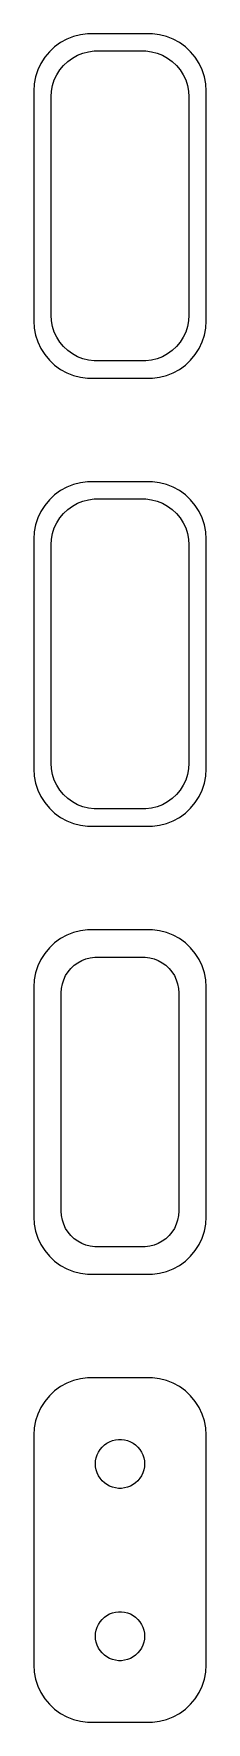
# Model space of a CAD drawing. Header units: metres. Extents: x -8 to 8, y 141 to 288.
import ezdxf

# ---------------------------------------------------------------- set-up
doc = ezdxf.new("R2010")
doc.units = ezdxf.units.M

msp = doc.modelspace()

# ---------------------------------------------------------------- linework, layer by layer
for p, q in [((-5.68712, 286.853), (-6.14484, 286.423)), ((-5.17912, 287.222), (-5.68712, 286.853)), ((-4.62889, 287.524), (-5.17912, 287.222)), ((-4.04507, 287.755), (-4.62889, 287.524)), ((-3.4369, 287.911), (-4.04507, 287.755)), ((-2.81395, 287.99), (-3.4369, 287.911)), ((2.81395, 287.99), (-2.81395, 287.99)), ((3.4369, 287.911), (2.81395, 287.99)), ((4.04507, 287.755), (3.4369, 287.911)), ((4.62889, 287.524), (4.04507, 287.755)), ((5.17912, 287.222), (4.62889, 287.524)), ((5.68712, 286.853), (5.17912, 287.222)), ((6.14484, 286.423), (5.68712, 286.853)), ((-6.88153, 285.409), (-7.14888, 284.841)), ((-6.54507, 285.939), (-6.88153, 285.409)), ((-6.14484, 286.423), (-6.54507, 285.939)), ((-5.23605, 284.851), (-4.91586, 285.238)), ((-4.91586, 285.238), (-4.54968, 285.582)), ((-4.54968, 285.582), (-4.1433, 285.877)), ((-4.1433, 285.877), (-3.70311, 286.119)), ((-3.70311, 286.119), (-3.23605, 286.304)), ((-3.23605, 286.304), (-2.74951, 286.429)), ((-2.74951, 286.429), (-2.25116, 286.492)), ((-2.25116, 286.492), (2.25116, 286.492)), ((2.25116, 286.492), (2.74951, 286.429)), ((2.74951, 286.429), (3.23605, 286.304)), ((3.23605, 286.304), (3.70311, 286.119)), ((3.70311, 286.119), (4.1433, 285.877)), ((4.1433, 285.877), (4.54968, 285.582)), ((4.54968, 285.582), (4.91586, 285.238)), ((4.91586, 285.238), (5.23605, 284.851)), ((6.54507, 285.939), (6.14484, 286.423)), ((6.88153, 285.409), (6.54507, 285.939)), ((7.14888, 284.841), (6.88153, 285.409)), ((-7.34291, 284.243), (-7.46057, 283.627)), ((-7.14888, 284.841), (-7.34291, 284.243)), ((-5.87433, 283.495), (-5.7191, 283.972)), ((-5.7191, 283.972), (-5.50522, 284.427)), ((-5.50522, 284.427), (-5.23605, 284.851)), ((5.23605, 284.851), (5.50522, 284.427)), ((5.50522, 284.427), (5.7191, 283.972)), ((5.7191, 283.972), (5.87433, 283.495)), ((7.34291, 284.243), (7.14888, 284.841)), ((7.46057, 283.627), (7.34291, 284.243)), ((-7.46057, 283.627), (-7.5, 283)), ((-7.5, 283), (-7.5, 263)), ((-6, 282.5), (-5.96844, 283.001)), ((-6, 263.5), (-6, 282.5)), ((-5.96844, 283.001), (-5.87433, 283.495)), ((5.87433, 283.495), (5.96844, 283.001)), ((5.96844, 283.001), (6, 282.5)), ((6, 282.5), (6, 263.5)), ((7.5, 283), (7.46057, 283.627)), ((7.5, 263), (7.5, 283)), ((-5.96844, 262.999), (-6, 263.5)), ((6, 263.5), (5.96844, 262.999)), ((-7.5, 263), (-7.46057, 262.373)), ((-7.46057, 262.373), (-7.34291, 261.757)), ((-7.34291, 261.757), (-7.14888, 261.159)), ((-5.87433, 262.505), (-5.96844, 262.999)), ((-5.7191, 262.028), (-5.87433, 262.505)), ((-5.50522, 261.573), (-5.7191, 262.028)), ((5.7191, 262.028), (5.50522, 261.573)), ((5.87433, 262.505), (5.7191, 262.028)), ((5.96844, 262.999), (5.87433, 262.505)), ((7.14888, 261.159), (7.34291, 261.757)), ((7.34291, 261.757), (7.46057, 262.373)), ((7.46057, 262.373), (7.5, 263)), ((-7.14888, 261.159), (-6.88153, 260.591)), ((-6.88153, 260.591), (-6.54507, 260.061)), ((-5.23605, 261.149), (-5.50522, 261.573)), ((-4.91586, 260.762), (-5.23605, 261.149)), ((-4.54968, 260.418), (-4.91586, 260.762)), ((-4.1433, 260.123), (-4.54968, 260.418)), ((4.54968, 260.418), (4.1433, 260.123)), ((4.91586, 260.762), (4.54968, 260.418)), ((5.23605, 261.149), (4.91586, 260.762)), ((5.50522, 261.573), (5.23605, 261.149)), ((6.54507, 260.061), (6.88153, 260.591)), ((6.88153, 260.591), (7.14888, 261.159)), ((-6.54507, 260.061), (-6.14484, 259.577)), ((-6.14484, 259.577), (-5.68712, 259.147)), ((-5.68712, 259.147), (-5.17912, 258.778)), ((-5.17912, 258.778), (-4.62889, 258.476)), ((-3.70311, 259.881), (-4.1433, 260.123)), ((-3.23605, 259.696), (-3.70311, 259.881)), ((-2.74951, 259.571), (-3.23605, 259.696)), ((-2.25116, 259.508), (-2.74951, 259.571)), ((2.25116, 259.508), (-2.25116, 259.508)), ((2.74951, 259.571), (2.25116, 259.508)), ((3.23605, 259.696), (2.74951, 259.571)), ((3.70311, 259.881), (3.23605, 259.696)), ((4.1433, 260.123), (3.70311, 259.881)), ((4.62889, 258.476), (5.17912, 258.778)), ((5.17912, 258.778), (5.68712, 259.147)), ((5.68712, 259.147), (6.14484, 259.577)), ((6.14484, 259.577), (6.54507, 260.061)), ((-4.62889, 258.476), (-4.04507, 258.245)), ((-4.04507, 258.245), (-3.4369, 258.089)), ((-3.4369, 258.089), (-2.81395, 258.01)), ((-2.81395, 258.01), (2.81395, 258.01)), ((2.81395, 258.01), (3.4369, 258.089)), ((3.4369, 258.089), (4.04507, 258.245)), ((4.04507, 258.245), (4.62889, 258.476)), ((-4.62889, 248.524), (-5.17912, 248.222)), ((-4.04507, 248.755), (-4.62889, 248.524)), ((-3.4369, 248.911), (-4.04507, 248.755)), ((-2.81395, 248.99), (-3.4369, 248.911)), ((2.81395, 248.99), (-2.81395, 248.99)), ((3.4369, 248.911), (2.81395, 248.99)), ((4.04507, 248.755), (3.4369, 248.911)), ((4.62889, 248.524), (4.04507, 248.755)), ((5.17912, 248.222), (4.62889, 248.524)), ((-6.54507, 246.939), (-6.88153, 246.409)), ((-6.14484, 247.423), (-6.54507, 246.939)), ((-5.68712, 247.853), (-6.14484, 247.423)), ((-5.17912, 248.222), (-5.68712, 247.853)), ((-4.1433, 246.877), (-3.70311, 247.119)), ((-3.70311, 247.119), (-3.23605, 247.304)), ((-3.23605, 247.304), (-2.74951, 247.429)), ((-2.74951, 247.429), (-2.25116, 247.492)), ((-2.25116, 247.492), (2.25116, 247.492)), ((2.25116, 247.492), (2.74951, 247.429)), ((2.74951, 247.429), (3.23605, 247.304)), ((3.23605, 247.304), (3.70311, 247.119)), ((3.70311, 247.119), (4.1433, 246.877)), ((5.68712, 247.853), (5.17912, 248.222)), ((6.14484, 247.423), (5.68712, 247.853)), ((6.54507, 246.939), (6.14484, 247.423)), ((6.88153, 246.409), (6.54507, 246.939)), ((-7.14888, 245.841), (-7.34291, 245.243)), ((-6.88153, 246.409), (-7.14888, 245.841)), ((-5.50522, 245.427), (-5.23605, 245.851)), ((-5.23605, 245.851), (-4.91586, 246.238)), ((-4.91586, 246.238), (-4.54968, 246.582)), ((-4.54968, 246.582), (-4.1433, 246.877)), ((4.1433, 246.877), (4.54968, 246.582)), ((4.54968, 246.582), (4.91586, 246.238)), ((4.91586, 246.238), (5.23605, 245.851)), ((5.23605, 245.851), (5.50522, 245.427)), ((7.14888, 245.841), (6.88153, 246.409)), ((7.34291, 245.243), (7.14888, 245.841)), ((-7.46057, 244.627), (-7.5, 244)), ((-7.5, 244), (-7.5, 224)), ((-7.34291, 245.243), (-7.46057, 244.627)), ((-6, 243.5), (-5.96844, 244.001)), ((-5.96844, 244.001), (-5.87433, 244.495)), ((-5.87433, 244.495), (-5.7191, 244.972)), ((-5.7191, 244.972), (-5.50522, 245.427)), ((5.50522, 245.427), (5.7191, 244.972)), ((5.7191, 244.972), (5.87433, 244.495)), ((5.87433, 244.495), (5.96844, 244.001)), ((5.96844, 244.001), (6, 243.5)), ((7.46057, 244.627), (7.34291, 245.243)), ((7.5, 244), (7.46057, 244.627)), ((7.5, 224), (7.5, 244)), ((-6, 224.5), (-6, 243.5)), ((6, 243.5), (6, 224.5)), ((-7.5, 224), (-7.46057, 223.373)), ((-5.96844, 223.999), (-6, 224.5)), ((-5.87433, 223.505), (-5.96844, 223.999)), ((-5.7191, 223.028), (-5.87433, 223.505)), ((5.87433, 223.505), (5.7191, 223.028)), ((5.96844, 223.999), (5.87433, 223.505)), ((6, 224.5), (5.96844, 223.999)), ((7.46057, 223.373), (7.5, 224)), ((-7.46057, 223.373), (-7.34291, 222.757)), ((-7.34291, 222.757), (-7.14888, 222.159)), ((-7.14888, 222.159), (-6.88153, 221.591)), ((-5.50522, 222.573), (-5.7191, 223.028)), ((-5.23605, 222.149), (-5.50522, 222.573)), ((-4.91586, 221.762), (-5.23605, 222.149)), ((5.23605, 222.149), (4.91586, 221.762)), ((5.50522, 222.573), (5.23605, 222.149)), ((5.7191, 223.028), (5.50522, 222.573)), ((6.88153, 221.591), (7.14888, 222.159)), ((7.14888, 222.159), (7.34291, 222.757)), ((7.34291, 222.757), (7.46057, 223.373)), ((-6.88153, 221.591), (-6.54507, 221.061)), ((-6.54507, 221.061), (-6.14484, 220.577)), ((-6.14484, 220.577), (-5.68712, 220.147)), ((-4.54968, 221.418), (-4.91586, 221.762)), ((-4.1433, 221.123), (-4.54968, 221.418)), ((-3.70311, 220.881), (-4.1433, 221.123)), ((-3.23605, 220.696), (-3.70311, 220.881)), ((-2.74951, 220.571), (-3.23605, 220.696)), ((-2.25116, 220.508), (-2.74951, 220.571)), ((2.25116, 220.508), (-2.25116, 220.508)), ((2.74951, 220.571), (2.25116, 220.508)), ((3.23605, 220.696), (2.74951, 220.571)), ((3.70311, 220.881), (3.23605, 220.696)), ((4.1433, 221.123), (3.70311, 220.881)), ((4.54968, 221.418), (4.1433, 221.123)), ((4.91586, 221.762), (4.54968, 221.418)), ((5.68712, 220.147), (6.14484, 220.577)), ((6.14484, 220.577), (6.54507, 221.061)), ((6.54507, 221.061), (6.88153, 221.591)), ((-5.68712, 220.147), (-5.17912, 219.778)), ((-5.17912, 219.778), (-4.62889, 219.476)), ((-4.62889, 219.476), (-4.04507, 219.245)), ((-4.04507, 219.245), (-3.4369, 219.089)), ((-3.4369, 219.089), (-2.81395, 219.01)), ((-2.81395, 219.01), (2.81395, 219.01)), ((2.81395, 219.01), (3.4369, 219.089)), ((3.4369, 219.089), (4.04507, 219.245)), ((4.04507, 219.245), (4.62889, 219.476)), ((4.62889, 219.476), (5.17912, 219.778)), ((5.17912, 219.778), (5.68712, 220.147)), ((-5.68712, 208.853), (-6.14484, 208.423)), ((-5.17912, 209.222), (-5.68712, 208.853)), ((-4.62889, 209.524), (-5.17912, 209.222)), ((-4.04507, 209.755), (-4.62889, 209.524)), ((-3.4369, 209.911), (-4.04507, 209.755)), ((-2.81395, 209.99), (-3.4369, 209.911)), ((2.81395, 209.99), (-2.81395, 209.99)), ((3.4369, 209.911), (2.81395, 209.99)), ((4.04507, 209.755), (3.4369, 209.911)), ((4.62889, 209.524), (4.04507, 209.755)), ((5.17912, 209.222), (4.62889, 209.524)), ((5.68712, 208.853), (5.17912, 209.222)), ((6.14484, 208.423), (5.68712, 208.853)), ((-6.88153, 207.409), (-7.14888, 206.841)), ((-6.54507, 207.939), (-6.88153, 207.409)), ((-6.14484, 208.423), (-6.54507, 207.939)), ((-3.66798, 207.128), (-3.32541, 207.317)), ((-3.32541, 207.317), (-2.96194, 207.461)), ((-2.96194, 207.461), (-2.5833, 207.558)), ((-2.5833, 207.558), (-2.19545, 207.607)), ((-2.19545, 207.607), (2.19545, 207.607)), ((2.19545, 207.607), (2.5833, 207.558)), ((2.5833, 207.558), (2.96194, 207.461)), ((2.96194, 207.461), (3.32541, 207.317)), ((3.32541, 207.317), (3.66798, 207.128)), ((6.54507, 207.939), (6.14484, 208.423)), ((6.88153, 207.409), (6.54507, 207.939)), ((7.14888, 206.841), (6.88153, 207.409)), ((-7.34291, 206.243), (-7.46057, 205.627)), ((-7.14888, 206.841), (-7.34291, 206.243)), ((-4.89432, 205.646), (-4.72786, 206)), ((-4.72786, 206), (-4.5184, 206.33)), ((-4.5184, 206.33), (-4.26921, 206.631)), ((-4.26921, 206.631), (-3.98424, 206.899)), ((-3.98424, 206.899), (-3.66798, 207.128)), ((3.66798, 207.128), (3.98424, 206.899)), ((3.98424, 206.899), (4.26921, 206.631)), ((4.26921, 206.631), (4.5184, 206.33)), ((4.5184, 206.33), (4.72786, 206)), ((4.72786, 206), (4.89432, 205.646)), ((7.34291, 206.243), (7.14888, 206.841)), ((7.46057, 205.627), (7.34291, 206.243)), ((-7.46057, 205.627), (-7.5, 205)), ((-7.5, 205), (-7.5, 185)), ((-5.11292, 204.5), (-5.08836, 204.89)), ((-5.11292, 185.5), (-5.11292, 204.5)), ((-5.08836, 204.89), (-5.01512, 205.274)), ((-5.01512, 205.274), (-4.89432, 205.646)), ((4.89432, 205.646), (5.01512, 205.274)), ((5.01512, 205.274), (5.08836, 204.89)), ((5.08836, 204.89), (5.11292, 204.5)), ((5.11292, 204.5), (5.11292, 185.5)), ((7.5, 205), (7.46057, 205.627)), ((7.5, 185), (7.5, 205)), ((-5.08836, 185.11), (-5.11292, 185.5)), ((5.11292, 185.5), (5.08836, 185.11)), ((-7.5, 185), (-7.46057, 184.373)), ((-7.46057, 184.373), (-7.34291, 183.757)), ((-7.34291, 183.757), (-7.14888, 183.159)), ((-5.01512, 184.726), (-5.08836, 185.11)), ((-4.89432, 184.354), (-5.01512, 184.726)), ((-4.72786, 184), (-4.89432, 184.354)), ((-4.5184, 183.67), (-4.72786, 184)), ((4.72786, 184), (4.5184, 183.67)), ((4.89432, 184.354), (4.72786, 184)), ((5.01512, 184.726), (4.89432, 184.354)), ((5.08836, 185.11), (5.01512, 184.726)), ((7.14888, 183.159), (7.34291, 183.757)), ((7.34291, 183.757), (7.46057, 184.373)), ((7.46057, 184.373), (7.5, 185)), ((-7.14888, 183.159), (-6.88153, 182.591)), ((-6.88153, 182.591), (-6.54507, 182.061)), ((-4.26921, 183.369), (-4.5184, 183.67)), ((-3.98424, 183.101), (-4.26921, 183.369)), ((-3.66798, 182.872), (-3.98424, 183.101)), ((-3.32541, 182.683), (-3.66798, 182.872)), ((-2.96194, 182.539), (-3.32541, 182.683)), ((-2.5833, 182.442), (-2.96194, 182.539)), ((-2.19545, 182.393), (-2.5833, 182.442)), ((2.19545, 182.393), (-2.19545, 182.393)), ((2.5833, 182.442), (2.19545, 182.393)), ((2.96194, 182.539), (2.5833, 182.442)), ((3.32541, 182.683), (2.96194, 182.539)), ((3.66798, 182.872), (3.32541, 182.683)), ((3.98424, 183.101), (3.66798, 182.872)), ((4.26921, 183.369), (3.98424, 183.101)), ((4.5184, 183.67), (4.26921, 183.369)), ((6.54507, 182.061), (6.88153, 182.591)), ((6.88153, 182.591), (7.14888, 183.159)), ((-6.54507, 182.061), (-6.14484, 181.577)), ((-6.14484, 181.577), (-5.68712, 181.147)), ((-5.68712, 181.147), (-5.17912, 180.778)), ((5.17912, 180.778), (5.68712, 181.147)), ((5.68712, 181.147), (6.14484, 181.577)), ((6.14484, 181.577), (6.54507, 182.061)), ((-5.17912, 180.778), (-4.62889, 180.476)), ((-4.62889, 180.476), (-4.04507, 180.245)), ((-4.04507, 180.245), (-3.4369, 180.089)), ((-3.4369, 180.089), (-2.81395, 180.01)), ((-2.81395, 180.01), (2.81395, 180.01)), ((2.81395, 180.01), (3.4369, 180.089)), ((3.4369, 180.089), (4.04507, 180.245)), ((4.04507, 180.245), (4.62889, 180.476)), ((4.62889, 180.476), (5.17912, 180.778)), ((-4.62889, 170.524), (-5.17912, 170.222)), ((-4.04507, 170.755), (-4.62889, 170.524)), ((-3.4369, 170.911), (-4.04507, 170.755)), ((-2.81395, 170.99), (-3.4369, 170.911)), ((2.81395, 170.99), (-2.81395, 170.99)), ((3.4369, 170.911), (2.81395, 170.99)), ((4.04507, 170.755), (3.4369, 170.911)), ((4.62889, 170.524), (4.04507, 170.755)), ((5.17912, 170.222), (4.62889, 170.524)), ((-6.14484, 169.423), (-6.54507, 168.939)), ((-5.68712, 169.853), (-6.14484, 169.423)), ((-5.17912, 170.222), (-5.68712, 169.853)), ((5.68712, 169.853), (5.17912, 170.222)), ((6.14484, 169.423), (5.68712, 169.853)), ((6.54507, 168.939), (6.14484, 169.423)), ((-7.14888, 167.841), (-7.34291, 167.243)), ((-6.88153, 168.409), (-7.14888, 167.841)), ((-6.54507, 168.939), (-6.88153, 168.409)), ((6.88153, 168.409), (6.54507, 168.939)), ((7.14888, 167.841), (6.88153, 168.409)), ((7.34291, 167.243), (7.14888, 167.841)), ((-7.46057, 166.627), (-7.5, 166)), ((-7.34291, 167.243), (-7.46057, 166.627)), ((7.46057, 166.627), (7.34291, 167.243)), ((7.5, 166), (7.46057, 166.627)), ((-7.5, 166), (-7.5, 146)), ((-1.87117, 164.529), (-1.72748, 164.755)), ((-1.72748, 164.755), (-1.55655, 164.962)), ((-1.55655, 164.962), (-1.36108, 165.145)), ((-1.36108, 165.145), (-1.14413, 165.303)), ((-1.14413, 165.303), (-0.909149, 165.432)), ((-0.909149, 165.432), (-0.659836, 165.531)), ((-0.659836, 165.531), (-0.400101, 165.597)), ((-0.400101, 165.597), (-0.134064, 165.631)), ((-0.134064, 165.631), (0.134064, 165.631)), ((0.134064, 165.631), (0.400101, 165.597)), ((0.400101, 165.597), (0.659836, 165.531)), ((0.659836, 165.531), (0.909149, 165.432)), ((0.909149, 165.432), (1.14413, 165.303)), ((1.14413, 165.303), (1.36108, 165.145)), ((1.36108, 165.145), (1.55655, 164.962)), ((1.55655, 164.962), (1.72748, 164.755)), ((1.72748, 164.755), (1.87117, 164.529)), ((7.5, 146), (7.5, 166)), ((-2.13528, 163.5), (-2.11845, 163.768)), ((-2.11845, 163.232), (-2.13528, 163.5)), ((-2.11845, 163.768), (-2.06821, 164.031)), ((-2.06821, 162.969), (-2.11845, 163.232)), ((-2.06821, 164.031), (-1.98534, 164.286)), ((-1.98534, 164.286), (-1.87117, 164.529)), ((1.87117, 164.529), (1.98534, 164.286)), ((1.98534, 164.286), (2.06821, 164.031)), ((2.06821, 164.031), (2.11845, 163.768)), ((2.11845, 163.232), (2.06821, 162.969)), ((2.11845, 163.768), (2.13528, 163.5)), ((2.13528, 163.5), (2.11845, 163.232)), ((-1.98534, 162.714), (-2.06821, 162.969)), ((-1.87117, 162.471), (-1.98534, 162.714)), ((-1.72748, 162.245), (-1.87117, 162.471)), ((-1.55655, 162.038), (-1.72748, 162.245)), ((-1.36108, 161.855), (-1.55655, 162.038)), ((-1.14413, 161.697), (-1.36108, 161.855)), ((-0.909149, 161.568), (-1.14413, 161.697)), ((1.14413, 161.697), (0.909149, 161.568)), ((1.36108, 161.855), (1.14413, 161.697)), ((1.55655, 162.038), (1.36108, 161.855)), ((1.72748, 162.245), (1.55655, 162.038)), ((1.87117, 162.471), (1.72748, 162.245)), ((1.98534, 162.714), (1.87117, 162.471)), ((2.06821, 162.969), (1.98534, 162.714)), ((-0.659836, 161.469), (-0.909149, 161.568)), ((-0.400101, 161.403), (-0.659836, 161.469)), ((-0.134064, 161.369), (-0.400101, 161.403)), ((0.134064, 161.369), (-0.134064, 161.369)), ((0.400101, 161.403), (0.134064, 161.369)), ((0.659836, 161.469), (0.400101, 161.403)), ((0.909149, 161.568), (0.659836, 161.469)), ((-1.72748, 149.755), (-1.55655, 149.962)), ((-1.55655, 149.962), (-1.36108, 150.145)), ((-1.36108, 150.145), (-1.14413, 150.303)), ((-1.14413, 150.303), (-0.909149, 150.432)), ((-0.909149, 150.432), (-0.659836, 150.531)), ((-0.659836, 150.531), (-0.400101, 150.597)), ((-0.400101, 150.597), (-0.134064, 150.631)), ((-0.134064, 150.631), (0.134064, 150.631)), ((0.134064, 150.631), (0.400101, 150.597)), ((0.400101, 150.597), (0.659836, 150.531)), ((0.659836, 150.531), (0.909149, 150.432)), ((0.909149, 150.432), (1.14413, 150.303)), ((1.14413, 150.303), (1.36108, 150.145)), ((1.36108, 150.145), (1.55655, 149.962)), ((1.55655, 149.962), (1.72748, 149.755)), ((-2.13528, 148.5), (-2.11845, 148.768)), ((-2.11845, 148.232), (-2.13528, 148.5)), ((-2.11845, 148.768), (-2.06821, 149.031)), ((-2.06821, 149.031), (-1.98534, 149.286)), ((-1.98534, 149.286), (-1.87117, 149.529)), ((-1.87117, 149.529), (-1.72748, 149.755)), ((1.72748, 149.755), (1.87117, 149.529)), ((1.87117, 149.529), (1.98534, 149.286)), ((1.98534, 149.286), (2.06821, 149.031)), ((2.06821, 149.031), (2.11845, 148.768)), ((2.11845, 148.768), (2.13528, 148.5)), ((2.13528, 148.5), (2.11845, 148.232)), ((-2.06821, 147.969), (-2.11845, 148.232)), ((-1.98534, 147.714), (-2.06821, 147.969)), ((-1.87117, 147.471), (-1.98534, 147.714)), ((-1.72748, 147.245), (-1.87117, 147.471)), ((-1.55655, 147.038), (-1.72748, 147.245)), ((-1.36108, 146.855), (-1.55655, 147.038)), ((1.55655, 147.038), (1.36108, 146.855)), ((1.72748, 147.245), (1.55655, 147.038)), ((1.87117, 147.471), (1.72748, 147.245)), ((1.98534, 147.714), (1.87117, 147.471)), ((2.06821, 147.969), (1.98534, 147.714)), ((2.11845, 148.232), (2.06821, 147.969)), ((-7.5, 146), (-7.46057, 145.373)), ((-1.14413, 146.697), (-1.36108, 146.855)), ((-0.909149, 146.568), (-1.14413, 146.697)), ((-0.659836, 146.469), (-0.909149, 146.568)), ((-0.400101, 146.403), (-0.659836, 146.469)), ((-0.134064, 146.369), (-0.400101, 146.403)), ((0.134064, 146.369), (-0.134064, 146.369)), ((0.400101, 146.403), (0.134064, 146.369)), ((0.659836, 146.469), (0.400101, 146.403)), ((0.909149, 146.568), (0.659836, 146.469)), ((1.14413, 146.697), (0.909149, 146.568)), ((1.36108, 146.855), (1.14413, 146.697)), ((7.46057, 145.373), (7.5, 146)), ((-7.46057, 145.373), (-7.34291, 144.757)), ((-7.34291, 144.757), (-7.14888, 144.159)), ((-7.14888, 144.159), (-6.88153, 143.591)), ((6.88153, 143.591), (7.14888, 144.159)), ((7.14888, 144.159), (7.34291, 144.757)), ((7.34291, 144.757), (7.46057, 145.373)), ((-6.88153, 143.591), (-6.54507, 143.061)), ((-6.54507, 143.061), (-6.14484, 142.577)), ((-6.14484, 142.577), (-5.68712, 142.147)), ((5.68712, 142.147), (6.14484, 142.577)), ((6.14484, 142.577), (6.54507, 143.061)), ((6.54507, 143.061), (6.88153, 143.591)), ((-5.68712, 142.147), (-5.17912, 141.778)), ((-5.17912, 141.778), (-4.62889, 141.476)), ((-4.62889, 141.476), (-4.04507, 141.245)), ((-4.04507, 141.245), (-3.4369, 141.089)), ((3.4369, 141.089), (4.04507, 141.245)), ((4.04507, 141.245), (4.62889, 141.476)), ((4.62889, 141.476), (5.17912, 141.778)), ((5.17912, 141.778), (5.68712, 142.147)), ((-3.4369, 141.089), (-2.81395, 141.01)), ((-2.81395, 141.01), (2.81395, 141.01)), ((2.81395, 141.01), (3.4369, 141.089))]:
    msp.add_line(p, q)

doc.saveas('drawing.dxf')
